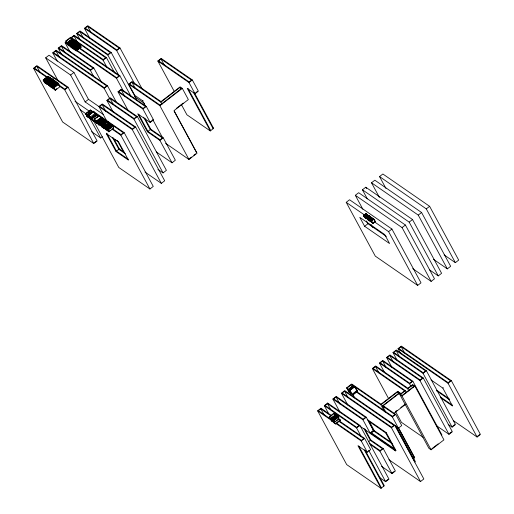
<?xml version="1.0" encoding="UTF-8"?>
<svg xmlns="http://www.w3.org/2000/svg" width="514" height="514" viewBox="0 0 514 514"><rect width="100%" height="100%" fill="white"/><g stroke="black" fill="none" stroke-linecap="round" stroke-linejoin="round"><path stroke-width="0.77" d="M71.973 43.684L70.784 44.602L70.919 44.981L70.643 44.789L70.495 44.165L75.262 40.477L76.361 41.461L76.233 41.101L71.369 44.975L70.495 44.165M338.45 418.216L338.514 417.4M364.856 216.664L366.161 218.469L364.856 216.664L367.356 214.768L368.467 216.195M85.575 113.896L90.419 110.099L91.633 110.985L91.942 111.557L87.155 115.232L86.037 114.307L88.247 117.398L86.879 116.466L86.551 115.862L87.817 116.929L85.575 113.896L90.515 110.112M101.695 125.037L102.98 125.808L103.295 126.386L102.157 125.448L104.31 128.577L102.993 127.607L102.671 127.003L103.931 128.07L101.695 125.037L106.636 121.253L107.747 122.126M100.866 118.079L99.491 115.534L94.049 119.646L95.745 122.705M366.257 213.863L365.814 213.651L363.404 215.552L365.146 217.917L363.649 215.829L366.257 213.863L366.848 214.589L366.039 214.068M366.328 217.621L367.118 218.264L366.096 217.338L367.889 219.774L366.315 217.673L368.923 215.707L369.515 216.433L368.711 215.777L368.814 216.188M334.016 422.521C334.653 420.985 333.13 419.251 331.761 418.704L336.529 415.023C337.897 415.563 339.42 417.304 338.784 418.839L334.016 422.521L335.738 424.018L340.506 420.336L338.784 418.839M364.644 216.323L365.73 217.255L366.36 218.758L364.644 216.323L367.086 214.466L368.577 216.143M363.661 215.777L364.452 216.42L367.086 214.466M96.889 122.75L99.292 125.043L96.664 122.358L96.279 121.317L101.091 117.533L103.372 120.038L98.604 123.726L97.069 122.66M101.091 117.533L101.123 118.021M100.307 125.108C107.664 133.64 93.94 116.941 102.023 126.091L100.487 125.024M101.451 125.108L106.218 121.42L104.605 119.871L104.67 120.681M45.059 81.328C49.46 83.634 47.468 87.412 45.059 81.328L49.961 77.53L52.21 80.075M73.444 47.301C77.845 49.607 75.854 53.385 73.444 47.301L78.353 43.504L79.901 44.936L80.961 47.198L76.194 50.88M365.814 213.651L365.917 214.152M43.247 79.966L44.5 80.833L44.827 81.437L43.684 80.518L44.448 82.137L46.042 83.679L44.551 82.548L43.202 80.049L48.014 76.278L49.595 77.749L48.451 76.83M48.014 76.278L48.033 76.734M47.294 82.876C51.856 86.378 45.226 80.743 48.881 85.395C51.779 87.721 47.121 84.874 47.294 82.876L52.216 79.098L52.762 79.419L51.573 80.338M109.623 128.095L107.702 129.56L108.929 131.828L113.697 128.147L112.778 126.444M108.3 129.753L113.086 126.078L112.784 125.519L111.596 124.69L106.828 128.371L108.319 129.766L107.754 129.489M49.774 84.367L51.458 85.671L53.25 88.774L50.725 85.356L51.875 87.823L51.503 87.566L49.774 84.367L54.542 80.685L56.893 83.011M346.622 387.852L347.001 388.109C347.888 389.991 350.259 390.987 350.779 393.512L348.254 390.094L349.404 392.561L349.032 392.304L346.622 387.852L351.39 384.164L352.649 386.181M352.636 386.033L354.101 387.196M329.281 416.77L329.654 417.027C330.547 418.91 332.918 419.906 333.438 422.431L330.913 419.013L332.063 421.48L331.691 421.223L329.281 416.77L334.049 413.083L335.295 414.952L336.413 415.64M65.792 41.004L66.165 41.261C66.948 42.161 71.536 47.808 68.201 45.457L65.792 41.004L70.559 37.316L73.733 41.036M76.233 41.101L76.727 41.865L76.284 41.666M70.431 44.223L75.262 40.477M66.165 41.261L70.932 37.58M79.696 39.096L76.676 33.513L80.011 30.93L111.172 52.473L137.232 100.667M58.14 80.846L45.675 57.799L49.016 55.216L73.945 72.448L88.485 99.343L132.271 129.579L161.351 183.363L164.686 180.78L135.606 127.003L102.267 103.95L98.926 106.533L106.861 121.201M70.02 51.863L65.111 42.784L66.781 41.493M73.997 35.871L71.613 37.715L103.243 59.579L105.627 57.735L73.997 35.871L77.396 42.161M61.571 54.452L58.172 48.168L61.513 45.585L93.766 67.88L101.316 81.855M79.843 31.515L77.46 33.359L107.998 54.471L110.382 52.627L79.843 31.515L83.242 37.798M57.272 61.198L52.743 52.82L56.077 50.237L107.497 85.78L116.556 102.543M58.962 48.014L61.346 46.17L92.976 68.034L90.593 69.878L58.962 48.014L59.72 49.408M89.712 38.062L84.424 28.283L87.765 25.7L120.013 47.995L141.922 88.504M55.917 50.822L53.527 52.666L104.323 87.778L106.706 85.934L55.917 50.822L59.316 57.112M87.598 26.285L85.215 28.129L116.845 49.993L119.229 48.149L87.598 26.285L90.997 32.568M33.564 68.24L36.899 65.657L68.06 87.2L97.14 140.984L93.805 143.56L62.644 122.017L33.564 68.24L47.198 77.659M35.106 69.48L34.348 68.086L36.732 66.242L67.27 87.354L64.886 89.192L59.039 85.151M67.026 42.855L71.941 39.077M67.295 42.797L72.063 39.109M67.482 42.9L72.249 39.218M67.675 43.054L72.442 39.366M67.874 43.24L72.641 39.559M68.086 43.472L72.853 39.79M68.304 43.748L73.072 40.06M68.529 44.05L73.296 40.362M68.786 43.902L70.373 45.148L72.069 48.13L70.232 46.645L69.602 45.36L70.559 45.772L68.786 43.902L73.553 40.221L74.755 41.036M68.748 44.371L72.326 41.608M69.801 44.545L74.569 40.863M69.988 44.724L75.417 40.548M70.187 44.93L75.635 40.734M71.125 44.699L75.892 41.017M76.509 41.293L71.53 45.123L74.53 42.662M72.725 44.204L71.369 44.975M70.784 44.602L71.517 45.348L72.705 44.429M73.624 43.709L74.813 42.79M71.517 45.348L71.896 45.611L76.676 41.653M71.735 45.534L76.502 41.852M71.581 45.81L72.718 46.825L74.337 49.704L71.812 46.286L72.969 48.753L72.596 48.496L70.861 45.296L71.433 45.913L76.727 41.865M71.703 45.842L76.47 42.154L77.987 43.941M71.864 45.932L76.631 42.244M72.031 46.061L76.798 42.373M72.198 46.215L76.965 42.527M72.371 46.395L77.139 42.707M72.545 46.601L77.312 42.913M72.718 46.825L77.485 43.144M72.892 47.076L77.659 43.388M73.059 47.339L77.826 43.658M73.457 47.461L78.494 43.555M73.926 47.359L78.693 43.671M74.157 47.532L78.925 43.851M74.389 47.751L79.156 44.063M74.633 48.001L79.4 44.32M74.883 48.297L79.651 44.615M75.134 48.624L79.901 44.936M75.378 48.971L80.145 45.283M75.609 49.338L80.377 45.656M76.021 50.102L80.788 46.414M76.149 50.398L80.916 46.716M76.22 50.629L80.987 46.941M76.098 50.905L81 47.108M43.202 80.049L48.123 76.265M43.51 80.011L48.277 76.323M43.709 80.133L48.483 76.445M43.902 80.274L48.669 76.586M44.108 80.447L48.875 76.766M44.5 80.833L49.267 77.145M44.641 81.238L49.415 77.55M44.288 81.893L49.871 77.55M45.071 81.495L50.109 77.582M44.448 82.137L45.643 81.212M45.54 81.385L50.308 77.698M45.765 81.559L50.533 77.877M46.003 81.777L50.77 78.089M44.949 82.741L46.144 81.816M45.11 82.882L51.014 78.346M46.498 82.324L51.265 78.642M46.748 82.651L51.516 78.963M46.992 82.998L51.76 79.31M47.301 83.03L52.37 79.156M47.808 82.96L53 78.931L53.43 79.227L53.726 79.786L48.959 83.474L48.232 82.619L48.959 83.474M47.995 83.101L50.378 81.263M48.657 82.915L53.43 79.227M48.592 83.66L52.171 80.897M48.849 83.731L53.617 80.043L53.989 80.3L49.222 83.988L48.849 83.731L50.95 87.187L49.222 83.988M48.74 84.065L49.929 83.146M48.541 84.964L49.736 84.045M50.147 84.63L54.914 80.942M50.34 84.983L55.261 81.193M50.616 84.913L55.383 81.225M50.777 85.003L55.544 81.321M50.937 85.131L55.711 81.443M51.111 85.285L55.878 81.597M51.278 85.465L56.052 81.777M51.458 85.671L56.225 81.983M51.631 85.896L56.399 82.214M51.798 86.146L56.566 82.458M52.107 86.024L56.874 82.343L58.461 83.589L60.157 86.564L55.39 90.252L53.552 88.768L52.923 87.483L53.88 87.894L52.107 86.024L53.694 87.271L55.39 90.252M51.965 86.41L56.733 82.728M53.122 86.667L57.889 82.979M53.308 86.84L58.082 83.159M53.507 87.046L58.275 83.364M53.694 87.271L58.461 83.589M53.874 87.515L58.641 83.827M54.041 87.778L58.808 84.09M45.675 57.799L70.604 75.031L73.945 72.448M55.017 89.995L56.803 88.614M76.676 33.513L107.837 55.049L111.172 52.473M60.177 86.635L64.725 89.777L68.06 87.2M106.417 57.581L74.164 35.286L70.823 37.869L103.076 60.164L106.417 57.581L114.725 72.949M58.172 48.168L90.425 70.463L93.766 67.88M84.424 28.283L116.678 50.578L120.013 47.995M70.604 75.031L85.144 101.926L88.485 99.343M76.316 50.533L116.524 78.327L119.865 75.744L131.192 96.703M52.743 52.82L104.156 88.363L107.497 85.78M85.594 114.012L90.65 110.169M85.652 114.166L86.84 113.247M88.035 112.322L90.419 110.099M87.174 115.245L86.86 114.667L91.633 110.985M90.554 119.126L88.716 117.642L88.087 116.35L89.044 116.762L87.271 114.898L92.038 111.21L93.24 112.026M91.916 111.949L93.028 111.095L124.189 132.631L153.268 186.415L149.934 188.998L118.773 167.455L93.464 120.655M113.054 111.814L106.873 100.391L110.208 97.808L137.322 116.549L166.401 170.333L163.06 172.91L157.901 169.344M128.198 110.638L118.002 91.781L121.343 89.205L146.272 106.437L153.538 119.878L150.204 122.46L137.739 113.845L147.434 131.77L159.899 140.386L172.017 162.797L175.351 160.22L163.234 137.81L150.769 129.194L144.807 118.162M174.439 91.73L157.824 60.999L161.158 58.416L192.32 79.959L198.378 91.164L195.044 93.747L187.25 88.357L210.271 130.935L213.612 128.359L194.742 93.458M102.1 104.535L99.716 106.379L132.432 128.995L134.816 127.151L102.1 104.535L105.878 111.519M110.041 98.392L107.657 100.236L134.148 118.548L136.531 116.704L110.041 98.392L113.318 104.445M121.175 89.783L118.792 91.627L143.098 108.428L145.481 106.591L121.175 89.783L124.574 96.073M158.608 60.845L160.991 59.001L191.529 80.113L189.146 81.957L158.608 60.845L159.366 62.239M88.678 115.04L91.46 119.749L88.678 115.04L93.445 111.352L94.82 113.896M145.59 106.321L142.571 100.731L134.777 95.347L128.718 84.142L132.059 81.565L161.036 101.599L180.112 86.853L182.29 88.363L188.349 99.568L174.047 110.626L197.068 153.204L188.966 159.468L165.592 143.31M87.271 114.898L88.286 115.541L93.053 111.853M87.663 116.196L88.858 115.277M89.05 115.297L93.818 111.609L95.193 114.153M131.892 82.15L129.509 83.994L160.047 105.1L181.5 88.517L179.945 87.438L160.876 102.183L131.892 82.15L135.304 88.453M94.814 120.327L93.619 121.246L92.578 120.578L91.145 118.599L92.115 118.888L91.955 118.605L90.342 117.019L95.109 113.337L96.503 114.359L97.801 116.466M90.342 117.019L91.357 117.661L96.124 113.973M91.357 117.661L96.311 114.153M91.543 117.834L96.503 114.359M91.736 118.04L96.696 114.583M93.619 121.246L92.102 118.509L96.87 114.821M92.276 118.773L97.043 115.085M94.049 119.646L95.096 120.347L94.351 118.959L99.118 115.277L99.864 116.659L99.517 116.312M94.261 119.646L95.456 118.728M97.011 117.603L98.206 116.684M96.279 121.317L101.187 117.507M96.291 121.477L101.335 117.558M96.356 121.709L101.541 117.68M96.324 121.22L96.979 121.522L101.746 117.834M96.979 121.522L101.952 118.021M97.185 121.702L102.164 118.233M97.397 121.921L97.609 122.165L102.376 118.483M98.604 123.726L97.827 122.441L102.594 118.76M98.033 122.743L102.8 119.055M98.238 123.071L103.006 119.383M97.898 123.848L103.218 119.749M98.071 124.028L102.839 120.347L103.744 120.771M98.245 124.182L103.018 120.501M98.418 124.317L103.185 120.629M98.643 124.446L104.509 119.897M99.697 123.675L104.605 119.871M98.797 124.491L104.753 119.923M100.191 123.733L104.959 120.045M98.887 124.921L100.082 123.996M100.397 123.887L105.164 120.199M99.054 124.992L100.243 124.067M99.183 125.024L100.487 124.125M100.603 124.067L105.37 120.385M100.815 124.279L105.582 120.597M101.027 124.529L105.794 120.841M101.245 124.806L106.012 121.118M101.714 125.153L105.884 121.927M101.997 124.998L106.764 121.31M101.772 125.313L102.961 124.388M104.046 123.591L106.43 121.747M103.353 125.969L102.851 125.05L107.619 121.362L109.18 123.019L109.424 123.463L104.657 127.151L103.969 126.675L106.128 129.875L104.997 128.905L103.096 125.795L105.139 124.587M101.489 126.393L102.684 125.474M102.851 125.05L103.23 125.307L107.998 121.625M103.23 125.307L103.725 126.226L108.493 122.544M105.755 125.294L106.944 124.369M103.725 126.226L104.413 126.701L109.18 123.019M104.753 126.984L109.521 123.296L110.536 123.938L111.454 125.05L106.687 128.731L108.03 131.205L106.192 129.721L105.569 128.436L106.52 128.847L104.753 126.984L106.687 128.731M105.768 127.626L110.536 123.938M104.997 128.571L110.722 124.112M106.147 128.005L110.915 124.317M105.177 128.853L106.366 127.928M106.34 128.23L111.108 124.542M106.514 128.468L111.281 124.786M142.571 100.731L143.046 100.365M107.201 128.635L111.968 124.947M107.458 129.11L112.386 125.3M107.728 129.008L112.495 125.326M107.856 129.085L112.624 125.397M107.946 129.149L112.714 125.461M108.017 129.207L112.784 125.519M107.946 129.509L109.733 128.127M108.088 129.586L109.874 128.204M111.063 127.286L112.258 126.36M108.197 129.669L113.086 126.078M106.828 128.371L108.557 131.571L110.343 130.19M94.563 142.519L96.356 141.132M91.608 131.706L100.699 137.99L102.37 136.698M106.308 133.582L118.773 142.198L128.468 160.124L116.003 151.508L106.308 133.582L106.783 133.21L116.479 151.142L128.288 159.301M118.002 91.781L142.931 109.013L146.272 106.437M106.873 100.391L133.981 119.132L137.322 116.549M111.763 128.93L120.854 135.214L124.189 132.631M157.824 60.999L188.985 82.542L192.32 79.959M128.718 84.142L159.88 105.685L182.29 88.363M132.271 129.579L135.606 127.003M150.371 121.876L152.754 120.032M116.003 151.508L119.338 148.925L124.587 152.555M195.802 92.7L197.588 91.319M176.251 108.467L183.164 103.121M147.434 131.77L150.769 129.194M159.899 140.386L163.234 137.81M189.126 158.884L191.478 157.072M193.823 155.254L195.583 153.892M346.211 202.336L349.546 199.76L391.925 229.051L421.011 282.835L417.67 285.418L375.291 256.12L346.211 202.336L364.465 214.955M362.878 209.262L355.322 195.294L358.663 192.711L405.405 225.023L434.484 278.806L431.15 281.389L412.716 268.642M367.343 198.879L362.434 189.794L365.769 187.218L412.511 219.529L441.59 273.313L438.256 275.889L429.698 269.978M379.435 197.447L371.506 182.778L374.841 180.202L421.583 212.513L450.662 266.297L447.328 268.88L433.501 259.319M385.956 188.445L379.538 176.572L382.872 173.995L429.614 206.307L458.694 260.09L455.359 262.667L444.167 254.931M363.411 215.655L365.974 213.67M363.43 215.494L366.109 213.747M363.726 215.591L364.015 215.829L366.398 213.985M364.015 215.829L366.527 214.107M364.465 216.433L364.278 216.092L366.662 214.248M364.336 216.291L366.72 214.447M364.625 216.49L367.189 214.499M364.67 216.645L367.317 214.582M365.069 216.67L367.471 214.698M365.171 216.754L367.632 214.846M365.409 216.857L367.793 215.013M365.57 217.043L367.953 215.199M365.73 217.255L368.114 215.411M365.891 217.48L368.544 215.482L368.923 215.707M366.077 217.499L368.641 215.514M366.045 217.73L368.776 215.591M366.199 217.84L367.516 216.831M366.681 217.673L369.065 215.829M366.688 217.814L367.883 216.889M366.81 217.795L369.193 215.951M366.945 217.93L369.328 216.086M367.054 217.917L369.637 216.208L370.086 217.049L367.703 218.887C365.872 215.771 369.54 222.466 367.838 219.144L369.033 218.219M367.253 218.052L369.637 216.208M367.703 218.887L368.384 219.362L367.934 218.527L370.318 216.683L371.089 217.885M367.934 218.527L370.51 216.818M368.429 218.868L370.812 217.024L371.738 217.666L369.495 219.761L368.763 219.26L370.51 221.637L369.585 221.001L368.429 218.868L369.495 219.761M369.958 218.334L371.147 217.416L371.879 217.917M369.354 219.51L371.738 217.666M373.074 223.41L370.465 221.078L370.722 221.791L369.572 219.658L371.956 217.814C375.586 219.388 368.885 220.673 371.873 222.581L371.179 220.769L373.074 223.41L375.458 221.566L373.562 218.925L370.941 221.213L373.806 219.092M369.572 219.658L370.176 220.088L372.566 218.244M370.176 220.088L372.663 218.341M370.369 220.41L370.697 221.059L369.9 220.037L370.369 220.41L372.779 218.456M370.279 220.185L370.51 220.429L372.894 218.585M370.909 221.078L370.613 220.564L372.997 218.726M370.716 220.718L373.1 218.874M370.812 220.879L373.196 219.035M364.632 226.295L389.561 243.527L384.71 234.564L359.781 217.332L364.632 226.295L367.966 223.718L386.335 236.414M372.862 223.269L374.057 222.344M374.25 221.72L388.59 231.634L391.925 229.051M355.322 195.294L402.064 227.606L405.405 225.023M362.434 189.794L409.176 222.112L412.511 219.529M371.506 182.778L418.248 215.096L421.583 212.513M379.538 176.572L426.279 208.883L429.614 206.307M365.448 450.823L384.318 485.717L380.983 488.3L346.706 464.605L317.626 410.821L320.961 408.244L331.382 415.44M328.677 413.719L324.315 405.649L327.649 403.072L359.903 425.367L388.982 479.151L385.648 481.727L379.724 477.634M340.062 412.292L332.886 399.025L336.22 396.442L366.296 417.233L373.562 430.674L370.228 433.257L359.729 426.003M347.001 388.109L351.769 384.421M372.329 368.532L375.663 365.949L407.917 388.243L412.684 384.562L414.862 386.065L443.942 439.849L431.073 449.801L428.888 448.298L399.808 394.514L404.576 390.826L372.329 368.532L388.565 398.568M384.356 372.104L379.448 363.025L382.789 360.442L412.858 381.234L441.937 435.017M391.88 367.285L386.592 357.506L389.927 354.923L423.273 377.976L452.352 431.754L449.011 434.336L436.592 425.746M397.136 360.243L392.985 352.559L396.32 349.983L426.389 370.767L455.475 424.551L452.134 427.134L448.214 424.423M400.65 353.568L398.009 348.678L401.344 346.095L451.356 380.675L480.436 434.452L477.101 437.035L453.412 420.658M331.222 416.032L320.794 408.823L318.41 410.667L331.446 419.675M327.489 403.657L325.099 405.495L356.729 427.359L359.113 425.521L327.489 403.657L330.759 409.703M336.06 397.026L333.676 398.87L363.122 419.225L365.505 417.381L336.06 397.026L339.838 404.01M408.881 390.929L407.75 388.828L375.496 366.533L373.113 368.377L405.366 390.672L406.497 392.767M382.622 361.027L380.238 362.871L409.684 383.226L412.067 381.388L382.622 361.027L386.02 367.317M387.376 357.352L389.76 355.508L422.482 378.124L420.099 379.968L387.376 357.352L388.134 358.746M396.153 350.567L393.769 352.405L423.221 372.766L425.605 370.922L396.153 350.567L399.551 356.851M401.177 346.68L398.793 348.524L448.189 382.667L450.572 380.823L401.177 346.68L404.576 352.97M347.83 405.071L341.412 393.197L344.746 390.614L394.758 425.187L423.838 478.971L420.503 481.554L388.918 459.715M344.579 391.199L342.195 393.043L391.591 427.185L393.975 425.341L344.579 391.199L347.978 397.483M347.869 389.721L352.79 385.93M348.145 389.651L352.912 385.963M348.306 389.74L353.073 386.059M348.473 389.869L353.24 386.181M348.64 390.023L353.407 386.335M348.813 390.203L353.581 386.515M348.987 390.409L353.754 386.721M349.16 390.64L354.551 386.457L354.859 386.669L357.699 391.308L352.932 394.996L351.486 394L349.494 390.319L354.512 386.785M349.494 390.319L352.276 388.558M353.317 387.704L354.551 386.457M349.327 390.884L354.859 386.669M349.738 390.467L350.092 390.357L352.167 394.199L356.934 390.511M352.167 394.199L352.694 394.559L357.461 390.878M329.654 417.027L334.428 413.34M330.528 418.64L335.449 414.849M330.804 418.569L335.571 414.882M330.965 418.659L335.732 414.978M331.132 418.788L335.899 415.1M331.299 418.942L336.066 415.254M331.472 419.122L335.642 415.897M332.185 418.852L336.953 415.171M331.646 419.328L332.834 418.409M332.378 418.974L337.145 415.286M332.584 419.128L337.351 415.44M332.789 419.308L337.557 415.62M332.153 420.073L333.348 419.148M332.995 419.514L337.762 415.826M333.2 419.739L337.968 416.051M333.393 419.983L338.161 416.295M333.58 420.234L338.347 416.546M333.747 420.491L338.514 416.803M333.894 420.76L338.662 417.072M331.761 418.704L333.509 420.503L333.907 422.759L335.102 421.833M336.291 420.915L337.486 419.989M335.475 423.53L340.242 419.848M400.669 394.238L399.911 392.837L397.727 391.334L381.041 404.229L352.064 384.196M351.897 384.78L380.874 404.814L397.566 391.912L399.121 392.992L382.435 405.893L385.834 412.177M332.886 399.025L362.955 419.809L366.296 417.233M379.448 363.025L409.523 383.81L412.858 381.234M392.985 352.559L423.054 373.35L426.389 370.767M383.977 407.139L383.226 405.739L399.911 392.837M324.315 405.649L356.568 427.944L359.903 425.367M405.366 390.672L400.599 394.36L402.16 395.439L414.078 386.22L412.517 385.147L407.75 388.828M386.592 357.506L419.932 380.553L423.273 377.976M399.808 394.514L401.993 396.018L414.862 386.065M395.754 411.483L397.007 410.513M400.779 407.596L405.18 404.197M393.531 413.661L405.97 404.043M371.583 431.754L372.779 430.828M369.772 432.28L370.517 433.662L374.333 430.713L390.73 442.053M335.854 423.427L361.252 440.98L364.587 438.397L370.645 449.602L367.311 452.185L357.962 445.722L380.983 488.3M355.887 391.732L392.349 416.938L395.69 414.355L401.742 425.56L398.408 428.143L394.668 425.553M368.525 441.738L370.793 439.99L383.258 448.606L395.375 471.01L392.034 473.593L381.574 466.365M398.009 348.678L448.022 383.251L451.356 380.675M341.412 393.197L391.424 427.77L394.758 425.187M431.015 379.917L442.824 388.083L443.306 387.71M368.037 420.722L385.751 432.968L386.226 432.595L395.921 450.527L395.446 450.894L370.517 433.662M370.08 444.379L379.917 451.183L383.258 448.606M392.201 473.009L393.987 471.627M452.898 426.087L454.684 424.705M413.899 457.833L414.689 457.678L413.494 458.604M385.808 481.143L388.192 479.299M449.776 433.289L451.562 431.908M431.863 448.735L438.14 443.884M477.268 436.45L479.652 434.606M59.238 85.607L58.281 84.302M85.594 113.819L86.86 114.667M76.445 42.681L77.749 43.934M55.351 81.752L56.424 82.587M352.887 386.489L353.953 387.325M335.539 415.408L336.047 415.524M80.486 46.684L80.46 46.286M78.353 43.504L78.295 44.011M368.544 215.482L368.705 216.24M80.961 47.198L80.518 47.044M52.216 79.098L52.126 79.561M106.636 121.253L106.539 121.625M72.185 39.559L72.57 39.771M74.138 40.863L73.553 40.221M57.459 82.979L56.874 82.343M101.541 117.995L102.787 119.376M59.129 85.581L58.776 85.337M372.894 219.118L372.483 218.328M99.401 116.524L99.787 116.8M96.799 115.444L97.589 116.517M58.133 83.898L58.647 84.206L58.384 83.769M110.78 124.851L111.287 125.159L109.521 123.296M374.224 220.345L375.458 221.566M367.838 219.144L369.283 220.789L368.127 218.662M212.314 127.459L213.612 128.359M210.271 130.935L186.903 114.783L181.236 104.303M79.651 47.95L119.865 75.744M78.835 48.085L119.075 75.899L116.691 77.742L76.451 49.929M65.901 42.63L67.88 43.998M65.111 42.784L68.407 45.059M71.703 47.339L74.337 49.164M134.565 96.626L144.44 103.449M53.726 79.786L53 78.931M85.144 101.926L103.513 114.622M156.269 151.913L172.017 162.797M34.348 68.086L47.346 77.068M59.785 86.307L60.157 86.564M93.509 112.123L123.399 132.785L121.015 134.629L112.572 128.789M91.922 111.544L91.248 110.87M92.334 111.756L92.038 111.21M75.038 101.329L89.32 111.204M113.324 127.883L113.697 128.147M94.351 118.959L97.133 123.675L95.951 122.897L94.492 120.205L95.341 120.79L96.336 122.634L95.81 122.486M80.139 109.745L85.986 113.78M108.557 131.571L108.929 131.828M114.776 139.243L118.715 141.967M125.422 153.834L118.862 149.298L112.527 137.572M145.006 172.061L161.351 183.363M436.829 390.274L449.294 398.896M436.354 390.646L449.474 399.719M440.53 397.026L452.339 405.186M440.71 397.842L452.519 406.009L442.824 388.083M383.226 405.739L395.69 414.355M382.435 405.893L394.9 414.509L392.516 416.353L356.677 391.578M356.253 390.312L357.699 391.308M423.125 437.33L401.408 422.315L395.362 411.136M389.059 421.679L392.799 424.262M367.202 419.45L386.226 432.595M392.221 443.781L373.851 431.079L369.007 422.116L369.482 421.75L374.333 430.713M371.468 432.923L395.086 449.249M370.992 433.296L395.921 450.527M339.285 419.495L340.506 420.336M339.195 420.844L364.587 438.397M339.041 421.435L363.803 438.551L361.413 440.395L336.657 423.279M369.213 443.081L380.084 450.598L382.467 448.754L370.318 440.357L363.976 428.631M317.626 410.821L334.556 422.527M333.907 422.759L335.738 424.018M57.729 83.139L58.178 83.512M107.368 122.017L106.976 122.011M337.383 415.762L337.839 416.186M88.286 115.541L100.699 137.99M72.705 39.899L72.988 40.233M76.021 41.377L75.198 40.542M96.414 114.506L96.722 114.918M79.4 44.557L79.715 44.969M51.49 79.24L50.34 78.057L50.359 78.456M374.603 220.455L373.832 219.292L374.147 220.14M338.064 416.481L338.424 417.137M106.205 121.741L104.895 120.61M79.882 45.213L80.21 45.778M426.279 208.883L455.359 262.667M418.248 215.096L447.328 268.88M409.176 222.112L438.256 275.889M402.064 227.606L431.15 281.389M365.769 187.218L366.527 188.612M388.59 231.634L417.67 285.418M369.438 216.073L370.016 217.139M371.185 224.624L372.695 227.419M366.476 220.956L367.966 223.718M448.022 383.251L477.101 437.035M423.054 373.35L452.134 427.134M419.932 380.553L449.011 434.336M412.517 385.147L413.654 387.241M409.523 383.81L411.033 386.605M389.76 355.508L393.159 361.792M401.993 396.018L431.073 449.801M397.727 391.334L398.485 392.735M397.566 391.912L398.697 394.013M375.496 366.533L378.895 372.823M398.459 427.667L414.689 457.678M398.523 428.149L414.374 457.466M392.349 416.938L398.408 428.143M396.172 426.08L415.421 461.675L414.939 462.047L395.317 425.753M380.874 404.814L384.652 411.804M391.424 427.77L420.503 481.554M385.751 432.968L395.446 450.894M355.007 387.395L356.247 389.676M354.262 386.631L354.474 387.023M188.985 82.542L195.044 93.747M351.39 384.164L352.424 386.072M193.508 92.43L213.137 128.725M188.105 88.691L210.753 130.569M352.88 394.463L354.769 397.952M352.694 394.559L352.932 394.996M362.955 419.809L370.228 433.257M379.917 451.183L392.034 473.593M364.824 428.952L370.793 439.99M179.945 87.438L180.703 88.838M160.991 59.001L164.39 65.291M356.568 427.944L361.098 436.328M368.654 450.296L385.648 481.727M361.252 440.98L367.311 452.185M364.22 449.795L383.842 486.09M358.817 446.049L381.459 487.934M174.111 111.108L196.38 152.292M336.529 415.023L336.856 415.627M338.353 418.473L338.675 419.071M334.049 413.083L335.083 414.991M327.649 403.072L328.375 404.415M160.876 102.183L162.006 104.278M159.88 105.685L188.966 159.468M320.961 408.244L321.719 409.639M320.794 408.823L324.199 415.113M116.678 50.578L134.803 84.103M152.761 119.582L162.572 137.726M142.931 109.013L150.204 122.46M143.579 117.147L150.294 129.56L162.443 137.964L160.06 139.802L147.91 131.404L138.587 114.166M107.837 55.049L118.785 75.307M116.524 78.327L123.321 90.901M103.076 60.164L106.854 67.148M133.981 119.132L163.06 172.91M104.156 88.363L109.823 98.842M90.425 70.463L93.445 76.053M70.559 37.316L71.594 39.225M120.854 135.214L149.934 188.998M111.596 124.69L112.29 125.969M107.619 121.362L108.12 122.281M117.43 140.759L123.476 151.932M113.376 137.893L119.338 148.925M61.346 46.17L64.745 52.454M104.413 126.701L104.657 127.151M95.109 113.337L95.405 113.883M64.725 89.777L93.805 143.56M53.366 79.972L53.687 80.576M36.732 66.242L40.131 72.525M71.549 44.962L71.909 45.341M367.137 214.993L366.996 214.544M47.397 84.302C44.673 82.934 45.38 79.715 47.397 84.302M75.783 50.276C73.02 48.862 73.804 45.727 75.783 50.276M69.146 45.682C65.786 43.105 68.086 42.116 69.146 45.682M70.103 45.862L71.273 47.089L70.103 45.862M53.424 87.978L54.593 89.205L53.424 87.978M88.588 116.851L89.751 118.079L88.588 116.851M91.659 118.972L92.822 120.199L91.659 118.972M106.07 128.937L107.233 130.164L106.07 128.937M96.773 121.683L96.844 122.248L98.02 123.064L96.773 121.683M100.191 124.047L100.262 124.613L101.438 125.422L100.191 124.047M372.22 222.299L371.449 221.136L372.22 222.299"/></g></svg>
